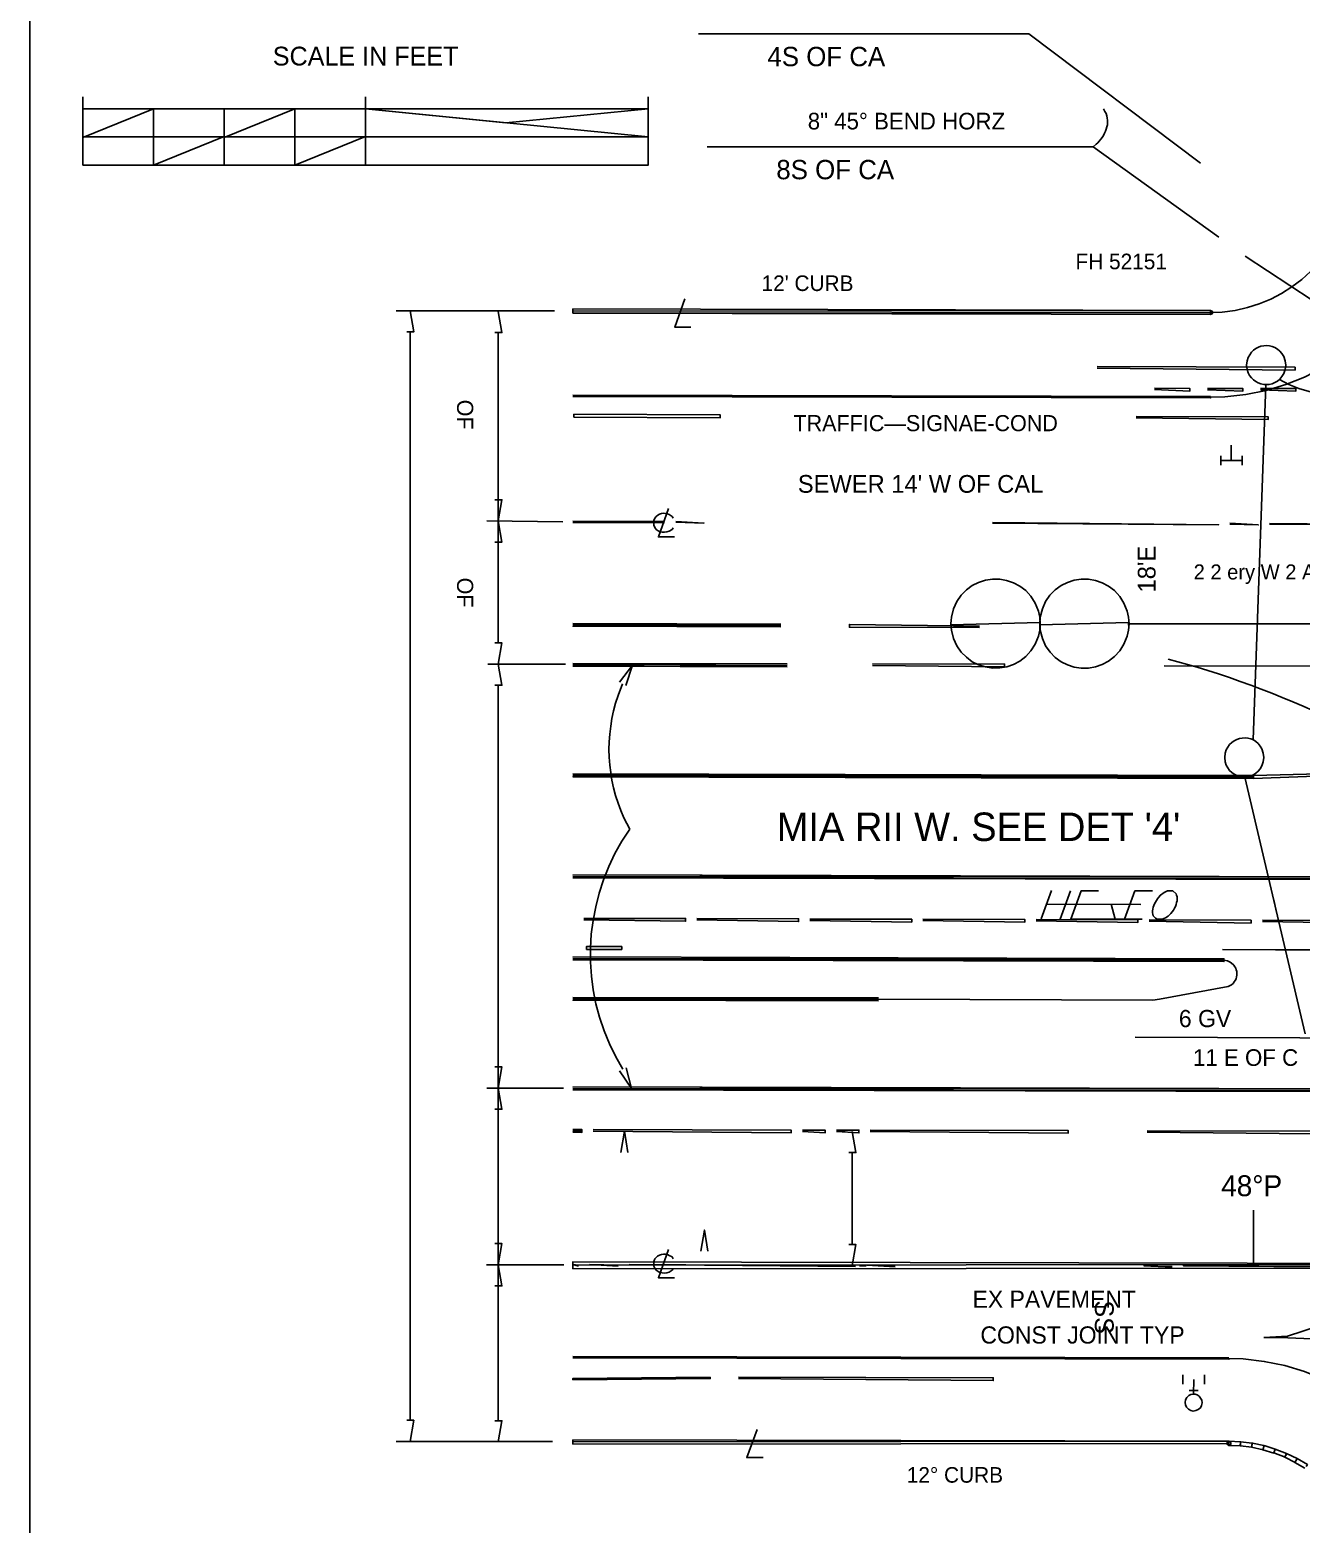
# Model space of a CAD drawing. Header units: metres. Extents: x 13 to 426, y 12 to 285.
# Drawn here: x 12.6 to 102.6, y 119.8 to 225.5 of the extents above; entities that cross this region are included whole.
import ezdxf
from ezdxf.enums import TextEntityAlignment as Align

# ---------------------------------------------------------------- set-up
doc = ezdxf.new("R2010")
doc.units = ezdxf.units.M
doc.layers.add('ANOTACION', color=8, linetype='Continuous')
doc.layers.add('EJE_VIA', color=7, linetype='Continuous')

msp = doc.modelspace()

# ---------------------------------------------------------------- linework, layer by layer
at = {"layer": 'ANOTACION'}
for p, q in [((31.35, 215.92), (31.35, 219.92)), ((36.35, 215.92), (36.35, 220.75)), ((97.62, 195.03), (97.62, 196.12)), ((96.87, 194.7), (96.87, 195.35)), ((96.87, 195.03), (98.38, 195.03)), ((98.38, 194.7), (98.38, 195.35)), ((66.2, 180.63), (51.03, 180.67)), ((66.2, 180.63), (51.03, 180.57)), ((51.03, 180.47), (66.2, 180.53)), ((66.2, 180.43), (51.03, 180.47)), ((98.58, 172.63), (102.85, 154.45)), ((84.17, 162.6), (84.9, 164.6)), ((85.5, 162.58), (86.23, 164.58)), ((84.55, 163.63), (91.22, 163.62)), ((89.12, 163.63), (89.4, 162.58)), ((86.27, 162.58), (91.32, 162.57)), ((97.1, 159.77), (51.03, 159.9)), ((97.1, 159.77), (51.03, 159.8)), ((51.03, 159.7), (97.1, 159.67)), ((97.1, 159.57), (51.03, 159.7)), ((92.53, 156.9), (97.4, 157.8)), ((51.03, 157.03), (72.65, 157)), ((72.65, 156.9), (51.03, 157.03)), ((72.65, 157), (51.03, 156.93)), ((51.03, 156.83), (72.65, 156.8)), ((99.18, 137.98), (99.18, 141.98)), ((94.2, 129.68), (94.2, 130.33)), ((95.72, 129.68), (95.72, 130.33)), ((94.63, 129.22), (95.28, 129.22)), ((94.95, 128.97), (94.97, 130))]:
    msp.add_line(p, q, dxfattribs=at)
at = {"layer": 'EJE_VIA'}
for p, q in [((16.35, 219.92), (16.35, 220.75)), ((21.35, 215.92), (21.35, 219.92)), ((26.35, 215.92), (26.35, 219.92)), ((56.35, 219.92), (56.35, 220.75)), ((16.35, 217.92), (56.35, 217.92)), ((98.6, 209.48), (130.82, 188.35)), ((38.52, 205.62), (49.72, 205.62)), ((39.52, 127.12), (39.52, 204.12)), ((45.75, 182.12), (45.75, 204.08)), ((99.17, 175.25), (100.07, 200.38)), ((96.15, 199.55), (51.03, 199.65)), ((96.15, 199.55), (51.03, 199.6)), ((51.03, 199.55), (96.15, 199.5)), ((96.15, 199.45), (51.03, 199.55)), ((44.93, 190.75), (50.32, 190.68)), ((57.5, 190.72), (51.03, 190.73)), ((57.5, 190.72), (51.03, 190.68)), ((51.03, 190.63), (57.5, 190.67)), ((57.5, 190.62), (51.03, 190.63)), ((51.03, 183.5), (65.75, 183.45)), ((65.75, 183.35), (51.03, 183.5)), ((65.75, 183.45), (51.03, 183.4)), ((51.03, 183.3), (65.75, 183.25)), ((45, 180.62), (50.5, 180.62)), ((45.75, 127.08), (45.75, 179.12)), ((51.03, 172.85), (99.2, 172.73)), ((99.2, 172.63), (51.03, 172.85)), ((99.2, 172.73), (51.03, 172.75)), ((51.03, 172.65), (99.2, 172.53)), ((115.05, 165.55), (51.03, 165.7)), ((115.05, 165.55), (51.03, 165.6)), ((51.03, 165.5), (115.05, 165.45)), ((115.05, 165.35), (51.03, 165.5)), ((100.63, 163.93), (100.8, 163.15)), ((97, 160.42), (107, 160.38)), ((100.75, 160.4), (110.75, 160.38)), ((44.93, 150.62), (50.37, 150.62)), ((115.02, 150.55), (51.03, 150.7)), ((115.02, 150.55), (51.03, 150.6)), ((51.03, 150.5), (115.02, 150.45)), ((115.02, 150.35), (51.03, 150.5)), ((51.67, 147.68), (51.03, 147.7)), ((51.67, 147.68), (51.03, 147.62)), ((51.03, 147.53), (51.67, 147.68)), ((51.03, 147.52), (51.67, 147.58)), ((51.67, 147.58), (51.03, 147.52)), ((51.67, 147.48), (51.03, 147.5)), ((69.8, 147.55), (70.3, 147.55)), ((70.8, 139.55), (70.8, 146.05)), ((44.92, 138.12), (50.38, 138.12)), ((71.3, 138.05), (71.77, 138.05)), ((97.45, 131.53), (51.03, 131.63)), ((97.45, 131.53), (51.03, 131.58)), ((51.03, 131.53), (97.45, 131.48)), ((38.52, 125.62), (49.58, 125.62))]:
    msp.add_line(p, q, dxfattribs=at)
for points in [[(426.22, 284.92), (12.6, 284.92), (12.6, 12.08)], [(95.45, 216.07), (83.28, 225.22), (59.92, 225.22)], [(16.35, 215.92), (16.35, 219.92), (56.35, 219.92), (56.35, 215.92), (16.35, 215.92)], [(16.35, 219.92), (16.35, 217.88), (21.35, 219.92)], [(16.35, 217.88), (21.35, 219.92), (21.35, 217.88)], [(26.35, 219.92), (26.35, 217.88), (31.35, 219.92)], [(26.35, 217.88), (31.35, 219.92), (31.35, 217.88)], [(36.35, 219.92), (56.35, 217.92), (36.35, 217.92)], [(56.35, 217.92), (56.35, 219.92), (36.35, 219.92)], [(46.27, 218.92), (36.35, 219.92), (36.35, 217.95)], [(46.27, 218.92), (56.35, 219.92), (56.35, 217.92)], [(88.57, 219.9), (88.68, 219.73), (88.76, 219.58), (88.81, 219.42), (88.84, 219.26), (88.86, 219.1), (88.86, 218.94), (88.85, 218.78), (88.82, 218.63), (88.77, 218.47), (88.72, 218.32), (88.65, 218.18), (88.57, 218.03), (88.48, 217.89), (88.39, 217.76), (88.28, 217.63), (88.17, 217.51), (88.05, 217.4), (87.85, 217.23)], [(21.35, 217.95), (21.35, 215.92), (26.35, 217.95)], [(21.35, 215.92), (26.35, 217.95), (26.35, 215.92)], [(31.35, 217.95), (31.35, 215.92), (36.35, 217.95)], [(31.35, 215.92), (36.35, 217.95), (36.35, 215.92)], [(96.73, 210.82), (87.85, 217.23), (60.52, 217.23)], [(96.15, 205.5), (96.98, 205.53), (97.89, 205.65), (98.76, 205.84), (99.6, 206.11), (100.41, 206.44), (101.18, 206.84), (101.91, 207.31), (102.6, 207.83), (103.23, 208.41), (103.81, 209.05), (104.34, 209.73), (104.81, 210.45), (105.22, 211.22), (105.56, 212.03), (105.83, 212.87), (106.03, 213.75), (106.15, 214.65), (106.18, 215.47)], [(96.15, 199.5), (97.15, 199.53), (98.64, 199.69), (100.08, 199.98), (101.47, 200.4), (102.81, 200.93), (104.08, 201.58), (105.29, 202.34), (106.41, 203.2), (107.46, 204.15), (108.42, 205.2), (109.28, 206.32), (110.05, 207.52), (110.7, 208.79), (111.25, 210.13), (111.68, 211.52), (111.98, 212.96), (112.15, 214.45), (112.18, 215.47)], [(58.95, 206.47), (58.23, 204.47), (59.37, 204.47)], [(39.27, 204.12), (39.77, 204.12), (39.52, 205.62)], [(45.5, 204.08), (46, 204.08), (45.75, 205.58)], [(96.15, 205.65), (51.03, 205.75), (51.03, 205.6)], [(51.03, 205.45), (96.15, 205.35), (96.15, 205.65), (51.03, 205.75)], [(96.15, 205.65), (51.03, 205.6), (51.03, 205.45)], [(51.03, 205.45), (96.15, 205.5), (96.15, 205.65)], [(96.15, 205.35), (96.15, 205.5), (51.03, 205.45)], [(96.15, 205.65), (96.28, 205.57), (96.28, 205.42), (96.15, 205.35)], [(101.47, 201.78), (101.43, 202.08), (101.33, 202.38), (101.2, 202.59), (101.05, 202.76), (100.88, 202.9), (100.7, 203.01), (100.51, 203.09), (100.32, 203.14), (100.12, 203.16), (99.92, 203.15), (99.72, 203.12), (99.54, 203.05), (99.36, 202.96), (99.19, 202.84), (99.04, 202.69), (98.92, 202.51), (98.81, 202.31), (98.73, 202.08), (98.7, 201.78), (98.73, 201.47), (98.81, 201.24), (98.91, 201.05), (99.04, 200.87), (99.18, 200.73), (99.35, 200.61), (99.52, 200.51), (99.71, 200.44), (99.91, 200.41), (100.11, 200.4), (100.31, 200.41), (100.5, 200.46), (100.69, 200.54), (100.88, 200.65), (101.05, 200.79), (101.2, 200.96), (101.33, 201.17), (101.43, 201.47), (101.47, 201.78)], [(88.13, 201.57), (102.13, 201.42), (102.13, 201.62), (88.13, 201.67)], [(92.18, 200.05), (94.68, 199.93), (94.68, 200.13), (92.18, 200.15)], [(95.93, 200.03), (98.43, 199.93), (98.43, 200.13), (95.93, 200.13)], [(99.68, 200.02), (102.18, 199.92), (102.18, 200.12), (99.68, 200.12)], [(101.02, 200.75), (101.68, 200.4), (102.4, 200.12), (103.12, 199.9), (103.87, 199.75), (109.65, 199.75)], [(51.03, 199.55), (96.15, 199.45), (51.03, 199.65)], [(51.1, 198.3), (51.1, 198.1), (61.45, 198.05), (61.45, 198.25)], [(51.1, 198.3), (61.45, 198.25), (61.45, 198.05), (51.1, 198.1), (51.1, 198.3)], [(90.88, 198.05), (100.22, 197.92), (100.22, 198.12), (90.88, 198.15)], [(45.5, 192.25), (46, 192.25), (45.75, 190.75)], [(57.8, 191.62), (57.08, 189.62), (58.22, 189.62)], [(45.5, 189.25), (46, 189.25), (45.75, 190.75)], [(58.13, 190.95), (58.05, 191.07), (57.85, 191.2), (57.71, 191.25), (57.57, 191.28), (57.43, 191.29), (57.29, 191.27), (57.16, 191.22), (57.04, 191.15), (56.93, 191.06), (56.83, 190.95), (56.75, 190.77), (56.75, 190.45), (56.82, 190.28), (56.93, 190.15), (57.05, 190.06), (57.19, 189.99), (57.35, 189.96), (57.51, 189.95), (57.68, 189.97), (57.85, 190.02), (58.05, 190.15), (58.13, 190.27)], [(58.3, 190.67), (60.3, 190.6), (58.3, 190.72)], [(58.3, 190.67), (60.3, 190.6), (58.3, 190.72)], [(80.72, 190.58), (96.72, 190.48), (80.72, 190.63)], [(97.52, 190.53), (99.52, 190.47), (97.52, 190.58)], [(97.52, 190.53), (99.52, 190.47), (97.52, 190.58)], [(100.32, 190.52), (116.32, 190.42), (100.32, 190.57)], [(84.1, 183.48), (84.07, 183.93), (83.97, 184.37), (83.74, 184.93), (83.43, 185.42), (83.07, 185.82), (82.66, 186.14), (82.2, 186.38), (81.72, 186.54), (81.23, 186.62), (80.72, 186.63), (80.22, 186.55), (79.74, 186.4), (79.29, 186.18), (78.87, 185.87), (78.5, 185.5), (78.2, 185.05), (77.97, 184.53), (77.82, 183.93), (77.78, 183.48), (77.82, 183.03), (77.97, 182.44), (78.2, 181.92), (78.5, 181.47), (78.87, 181.1), (79.28, 180.79), (79.74, 180.57), (80.22, 180.42), (80.72, 180.34), (81.23, 180.35), (81.73, 180.43), (82.21, 180.59), (82.66, 180.83), (83.07, 181.15), (83.44, 181.55), (83.74, 182.03), (83.97, 182.6), (84.07, 183.03), (84.1, 183.48)], [(90.38, 183.48), (90.35, 183.93), (90.25, 184.37), (90.02, 184.93), (89.72, 185.41), (89.36, 185.82), (88.94, 186.14), (88.49, 186.38), (88.01, 186.54), (87.51, 186.62), (87, 186.62), (86.5, 186.55), (86.02, 186.4), (85.57, 186.17), (85.15, 185.87), (84.78, 185.5), (84.48, 185.05), (84.25, 184.53), (84.1, 183.93), (84.07, 183.48), (84.1, 183.03), (84.25, 182.44), (84.48, 181.92), (84.79, 181.47), (85.16, 181.09), (85.57, 180.79), (86.02, 180.56), (86.51, 180.41), (87, 180.34), (87.51, 180.34), (88, 180.42), (88.48, 180.59), (88.94, 180.83), (89.35, 181.15), (89.72, 181.55), (90.02, 182.03), (90.25, 182.6), (90.35, 183.03), (90.38, 183.48)], [(65.75, 183.45), (51.03, 183.3), (65.75, 183.35)], [(65.75, 183.35), (51.03, 183.3), (65.75, 183.25)], [(79.8, 183.3), (70.6, 183.43), (70.6, 183.23), (79.8, 183.2)], [(77.78, 183.58), (77.78, 183.4), (84.07, 183.57)], [(77.78, 183.4), (84.07, 183.57), (84.07, 183.4)], [(84.07, 183.57), (84.07, 183.4), (90.35, 183.57)], [(84.07, 183.4), (90.35, 183.57), (90.35, 183.38)], [(132.1, 181.87), (114.6, 183.48), (90.38, 183.48)], [(45.5, 182.12), (46, 182.12), (45.75, 180.62)], [(108.9, 174.57), (107.03, 175.58), (106.32, 175.95), (105.61, 176.3), (104.89, 176.65), (104.16, 176.99), (103.43, 177.32), (102.7, 177.65), (101.97, 177.96), (101.23, 178.26), (100.49, 178.56), (99.74, 178.85), (98.99, 179.13), (98.24, 179.4), (97.48, 179.66), (96.72, 179.92), (95.96, 180.16), (95.2, 180.4), (93.15, 180.98)], [(45.5, 179.12), (46, 179.12), (45.75, 180.62)], [(54.78, 179.1), (55.25, 180.55), (54.33, 179.33)], [(72.22, 180.53), (81.57, 180.42), (81.57, 180.62), (72.22, 180.63)], [(92.87, 180.5), (115.08, 180.45), (115.02, 150.45)], [(54.53, 179.23), (54.22, 178.4), (54.05, 177.86), (53.9, 177.31), (53.79, 176.77), (53.7, 176.22), (53.63, 175.67), (53.59, 175.12), (53.58, 174.57), (53.59, 174.03), (53.63, 173.48), (53.7, 172.94), (53.79, 172.4), (53.91, 171.86), (54.05, 171.32), (54.22, 170.79), (54.41, 170.26), (54.63, 169.73), (55.05, 168.95)], [(99.92, 174.02), (99.88, 174.32), (99.78, 174.62), (99.66, 174.82), (99.52, 174.99), (99.35, 175.14), (99.18, 175.25), (98.99, 175.33), (98.79, 175.38), (98.59, 175.4), (98.39, 175.39), (98.19, 175.36), (98, 175.29), (97.81, 175.2), (97.65, 175.08), (97.5, 174.93), (97.37, 174.75), (97.26, 174.55), (97.18, 174.32), (97.15, 174.02), (97.18, 173.7), (97.26, 173.47), (97.37, 173.27), (97.5, 173.1), (97.66, 172.95), (97.83, 172.83), (98.01, 172.74), (98.2, 172.67), (98.4, 172.64), (98.6, 172.63), (98.8, 172.66), (98.99, 172.71), (99.18, 172.79), (99.36, 172.9), (99.52, 173.04), (99.66, 173.21), (99.78, 173.42), (99.88, 173.7), (99.92, 174.02)], [(99.2, 172.73), (51.03, 172.65), (99.2, 172.63)], [(99.2, 172.63), (51.03, 172.65), (99.2, 172.53)], [(108.57, 172.97), (99.2, 172.73), (99.2, 172.53), (108.57, 172.87)], [(55.05, 168.95), (54.5, 168.1), (54, 167.21), (53.57, 166.29), (53.19, 165.36), (52.88, 164.41), (52.64, 163.45), (52.45, 162.48), (52.33, 161.5), (52.27, 160.52), (52.27, 159.53), (52.34, 158.55), (52.47, 157.56), (52.66, 156.59), (52.92, 155.63), (53.24, 154.67), (53.62, 153.74), (54.07, 152.82), (54.57, 151.95)], [(51.03, 165.5), (115.05, 165.35), (115.05, 165.55), (51.03, 165.7)], [(86.27, 162.58), (87, 164.58), (88.23, 164.58)], [(90.07, 162.57), (90.8, 164.57), (92.05, 164.57)], [(93.1, 164.57), (92.87, 164.47), (92.6, 164.28), (92.46, 164.11), (92.39, 164.01), (92.32, 163.9), (92.25, 163.78), (92.19, 163.66), (92.13, 163.53), (92.09, 163.41), (92.06, 163.28), (92.04, 163.15), (92.04, 163.03), (92.06, 162.92), (92.1, 162.81), (92.25, 162.64), (92.37, 162.57), (92.73, 162.57), (92.97, 162.67), (93.16, 162.79), (93.35, 162.98), (93.44, 163.09), (93.52, 163.21), (93.59, 163.34), (93.66, 163.47), (93.71, 163.61), (93.75, 163.74), (93.78, 163.88), (93.79, 164.01), (93.78, 164.14), (93.75, 164.26), (93.71, 164.37), (93.47, 164.57), (93.1, 164.57)], [(51.8, 162.53), (59, 162.42), (59, 162.62), (51.8, 162.63)], [(59.8, 162.52), (67, 162.4), (67, 162.6), (59.8, 162.62)], [(67.8, 162.48), (75, 162.37), (75, 162.57), (67.8, 162.58)], [(75.8, 162.47), (83, 162.35), (83, 162.55), (75.8, 162.57)], [(83.8, 162.45), (91, 162.33), (91, 162.53), (83.8, 162.55)], [(91.8, 162.43), (99.02, 162.3), (99.02, 162.5), (91.8, 162.53)], [(99.82, 162.4), (107.02, 162.28), (107.02, 162.48), (99.82, 162.5)], [(51.03, 159.7), (97.1, 159.57), (97.1, 159.77), (51.03, 159.9)], [(51.98, 160.43), (51.98, 160.63), (54.48, 160.63), (54.48, 160.43), (51.98, 160.43)], [(97.4, 157.8), (97.63, 157.93), (97.74, 158.03), (97.83, 158.13), (97.9, 158.24), (97.96, 158.36), (97.99, 158.48), (98.01, 158.61), (98.02, 158.73), (98, 158.86), (97.97, 158.98), (97.93, 159.1), (97.87, 159.21), (97.79, 159.32), (97.6, 159.49), (97.48, 159.56), (97.35, 159.62), (97.1, 159.67)], [(72.65, 157), (51.03, 156.83), (72.65, 156.9)], [(72.65, 156.9), (51.03, 156.83), (72.65, 156.8)], [(72.65, 156.9), (92.07, 156.85), (92.53, 156.9)], [(128.3, 143.9), (114.12, 154.13), (90.82, 154.23)], [(45.5, 152.12), (46, 152.12), (45.75, 150.62)], [(54.8, 152.05), (55.18, 150.58), (54.33, 151.85)], [(45.5, 149.12), (46, 149.12), (45.75, 150.62)], [(51.03, 150.5), (115.02, 150.35), (115.02, 150.55), (51.03, 150.7)], [(51.03, 147.5), (51.67, 147.48), (51.67, 147.68), (51.03, 147.7)], [(52.47, 147.58), (66.47, 147.45), (66.47, 147.65), (52.47, 147.68)], [(54.42, 146.07), (54.67, 147.57), (54.92, 146.07)], [(67.27, 147.55), (68.87, 147.45), (68.87, 147.65), (67.27, 147.65)], [(67.27, 147.55), (68.87, 147.45), (68.87, 147.65), (67.27, 147.65)], [(69.67, 147.55), (71.27, 147.45), (71.27, 147.65), (69.67, 147.65)], [(69.67, 147.55), (71.27, 147.45), (71.27, 147.65), (69.67, 147.65)], [(70.55, 146.05), (71.05, 146.05), (70.8, 147.55)], [(72.07, 147.55), (86.07, 147.42), (86.07, 147.62), (72.07, 147.65)], [(91.67, 147.5), (105.67, 147.37), (105.67, 147.57), (91.67, 147.6)], [(45.5, 139.62), (46, 139.62), (45.75, 138.12)], [(60.08, 139.07), (60.33, 140.57), (60.58, 139.07)], [(58.13, 138.53), (58.05, 138.67), (57.85, 138.78), (57.72, 138.84), (57.58, 138.86), (57.44, 138.87), (57.29, 138.85), (57.15, 138.8), (57.02, 138.73), (56.91, 138.64), (56.83, 138.53), (56.75, 138.35), (56.75, 138.03), (56.82, 137.87), (56.93, 137.74), (57.05, 137.64), (57.19, 137.57), (57.35, 137.54), (57.51, 137.53), (57.68, 137.55), (57.85, 137.6), (58.05, 137.73), (58.13, 137.85)], [(57.8, 139.2), (57.08, 137.2), (58.22, 137.2)], [(70.55, 139.55), (71.05, 139.55), (70.8, 138.05)], [(45.5, 136.62), (46, 136.62), (45.75, 138.12)], [(134.55, 138.15), (51.03, 138.33), (51.03, 138.08)], [(134.55, 138.15), (51.03, 138.08), (51.03, 137.83)], [(51.03, 137.83), (134.55, 137.9), (134.55, 138.15)], [(51.42, 138.08), (51.03, 138.13), (51.42, 138.03)], [(134.55, 137.65), (134.55, 137.9), (51.03, 137.83)], [(54.22, 138.08), (52.22, 138.13), (54.22, 138.03)], [(54.22, 138.08), (52.22, 138.13), (54.22, 138.03)], [(71.03, 138.05), (55.02, 138.13), (71.03, 138)], [(73.83, 138.03), (71.83, 138.1), (73.83, 137.98)], [(73.83, 138.03), (71.83, 138.1), (73.83, 137.98)], [(93.43, 138), (91.43, 138.05), (93.43, 137.95)], [(93.43, 138), (91.43, 138.05), (93.43, 137.95)], [(110.23, 137.97), (94.23, 138.05), (110.23, 137.92)], [(111.93, 136.43), (101.6, 133.07), (99.92, 132.97)], [(110.62, 132.57), (101.62, 132.95), (99.92, 132.97)], [(51.03, 131.53), (97.45, 131.43), (51.03, 131.63)], [(113.42, 115.45), (113.4, 116.45), (113.24, 117.94), (112.94, 119.38), (112.53, 120.78), (111.99, 122.11), (111.34, 123.39), (110.58, 124.59), (109.72, 125.72), (108.76, 126.77), (107.72, 127.73), (106.6, 128.59), (105.39, 129.36), (104.12, 130.02), (102.79, 130.56), (101.4, 130.98), (99.95, 131.28), (98.47, 131.45), (97.45, 131.48)], [(60.75, 130.17), (51.03, 130.08), (51.03, 129.98)], [(51.03, 129.98), (60.75, 130.07), (60.75, 130.17)], [(62.75, 130.07), (80.77, 129.92), (80.77, 130.12), (62.75, 130.17)], [(94.35, 128.38), (94.38, 128.2), (94.45, 128.03), (94.58, 127.9), (94.75, 127.8), (94.93, 127.77), (95.12, 127.8), (95.28, 127.87), (95.43, 128), (95.52, 128.17), (95.55, 128.35), (95.53, 128.53), (95.45, 128.69), (95.34, 128.82), (95.21, 128.91), (95.06, 128.96), (94.91, 128.97), (94.75, 128.94), (94.61, 128.86), (94.48, 128.73), (94.38, 128.57), (94.35, 128.38)], [(39.27, 127.12), (39.77, 127.12), (39.52, 125.62)], [(45.5, 127.08), (46, 127.08), (45.75, 125.58)], [(64.07, 126.47), (63.33, 124.47), (64.48, 124.47)], [(97.45, 125.63), (51.03, 125.73), (51.03, 125.58)], [(97.45, 125.63), (51.03, 125.58), (51.03, 125.43)], [(51.03, 125.43), (97.45, 125.48), (97.45, 125.63)], [(97.45, 125.33), (97.45, 125.48), (51.03, 125.43)], [(97.45, 125.33), (97.32, 125.42), (97.32, 125.57), (97.45, 125.63)], [(97.45, 125.63), (97.58, 125.55), (97.58, 125.4), (97.45, 125.33)], [(98.27, 125.45), (98.27, 125.6), (97.45, 125.63), (97.45, 125.33), (98.27, 125.3)], [(98.27, 125.45), (98.27, 125.6), (97.45, 125.63), (97.45, 125.33), (98.27, 125.3), (98.27, 125.45)], [(99.08, 125.35), (99.1, 125.5), (98.28, 125.6), (98.25, 125.3), (99.07, 125.2)], [(99.08, 125.35), (99.1, 125.5), (98.28, 125.6), (98.25, 125.3), (99.07, 125.2), (99.08, 125.35)], [(99.9, 125.17), (99.93, 125.32), (99.12, 125.5), (99.05, 125.2), (99.87, 125.02)], [(100.68, 124.93), (100.73, 125.08), (99.95, 125.32), (99.85, 125.02), (100.63, 124.78)], [(101.47, 124.63), (101.52, 124.77), (100.73, 125.07), (100.63, 124.8), (101.42, 124.5)], [(102.2, 124.27), (102.27, 124.4), (101.53, 124.77), (101.4, 124.5), (102.13, 124.13)], [(102.92, 123.85), (103, 123.98), (102.28, 124.4), (102.12, 124.13), (102.83, 123.72)]]:
    msp.add_lwpolyline(points, dxfattribs=at)

# ---------------------------------------------------------------- texts
at = {"layer": 'ANOTACION'}
for s, height, p in [('SCALE IN FEET', 1.3299, (36.36, 223.64)), ('4S OF CA', 1.368, (68.96, 223.61)), ('8" 45° BEND HORZ', 1.1779, (74.63, 219.04)), ('8S OF CA', 1.368, (69.59, 215.61)), ('FH 52151', 1.102, (89.83, 209.11)), ("12' CURB", 1.102, (67.63, 207.57)), ('TRAFFIC—SIGNAE-COND', 1.1399, (75.99, 197.67)), ("SEWER 14' W OF CAL", 1.2539, (75.63, 193.37)), ('2 2 ery W 2 ANO', 1.0639, (100.33, 187.14)), ("MIA RII W. SEE DET '4'", 2.0138, (79.73, 169.11)), ('6 GV', 1.216, (95.76, 155.54)), ('11 E OF C', 1.178, (98.63, 152.78)), ('48°P', 1.482, (99.06, 143.71)), ('EX PAVEMENT', 1.2159, (85.09, 135.68)), ('CONST JOINT TYP', 1.2159, (87.09, 133.15)), ('12° CURB', 1.102, (78.06, 123.25))]:
    msp.add_text(s, height=height, dxfattribs=at).set_placement(p, align=Align.MIDDLE_CENTER)
for s, height, rotation, p in [('OF', 1.14, 270, (43.4, 198.27)), ("18'E", 1.254, 90, (91.63, 187.34)), ('OF', 1.14, 270, (43.4, 185.68)), ('SS', 1.33, 270, (88.63, 134.41))]:
    msp.add_text(s, height=height, rotation=rotation, dxfattribs=at).set_placement(p, align=Align.MIDDLE_CENTER)

doc.saveas('drawing.dxf')
